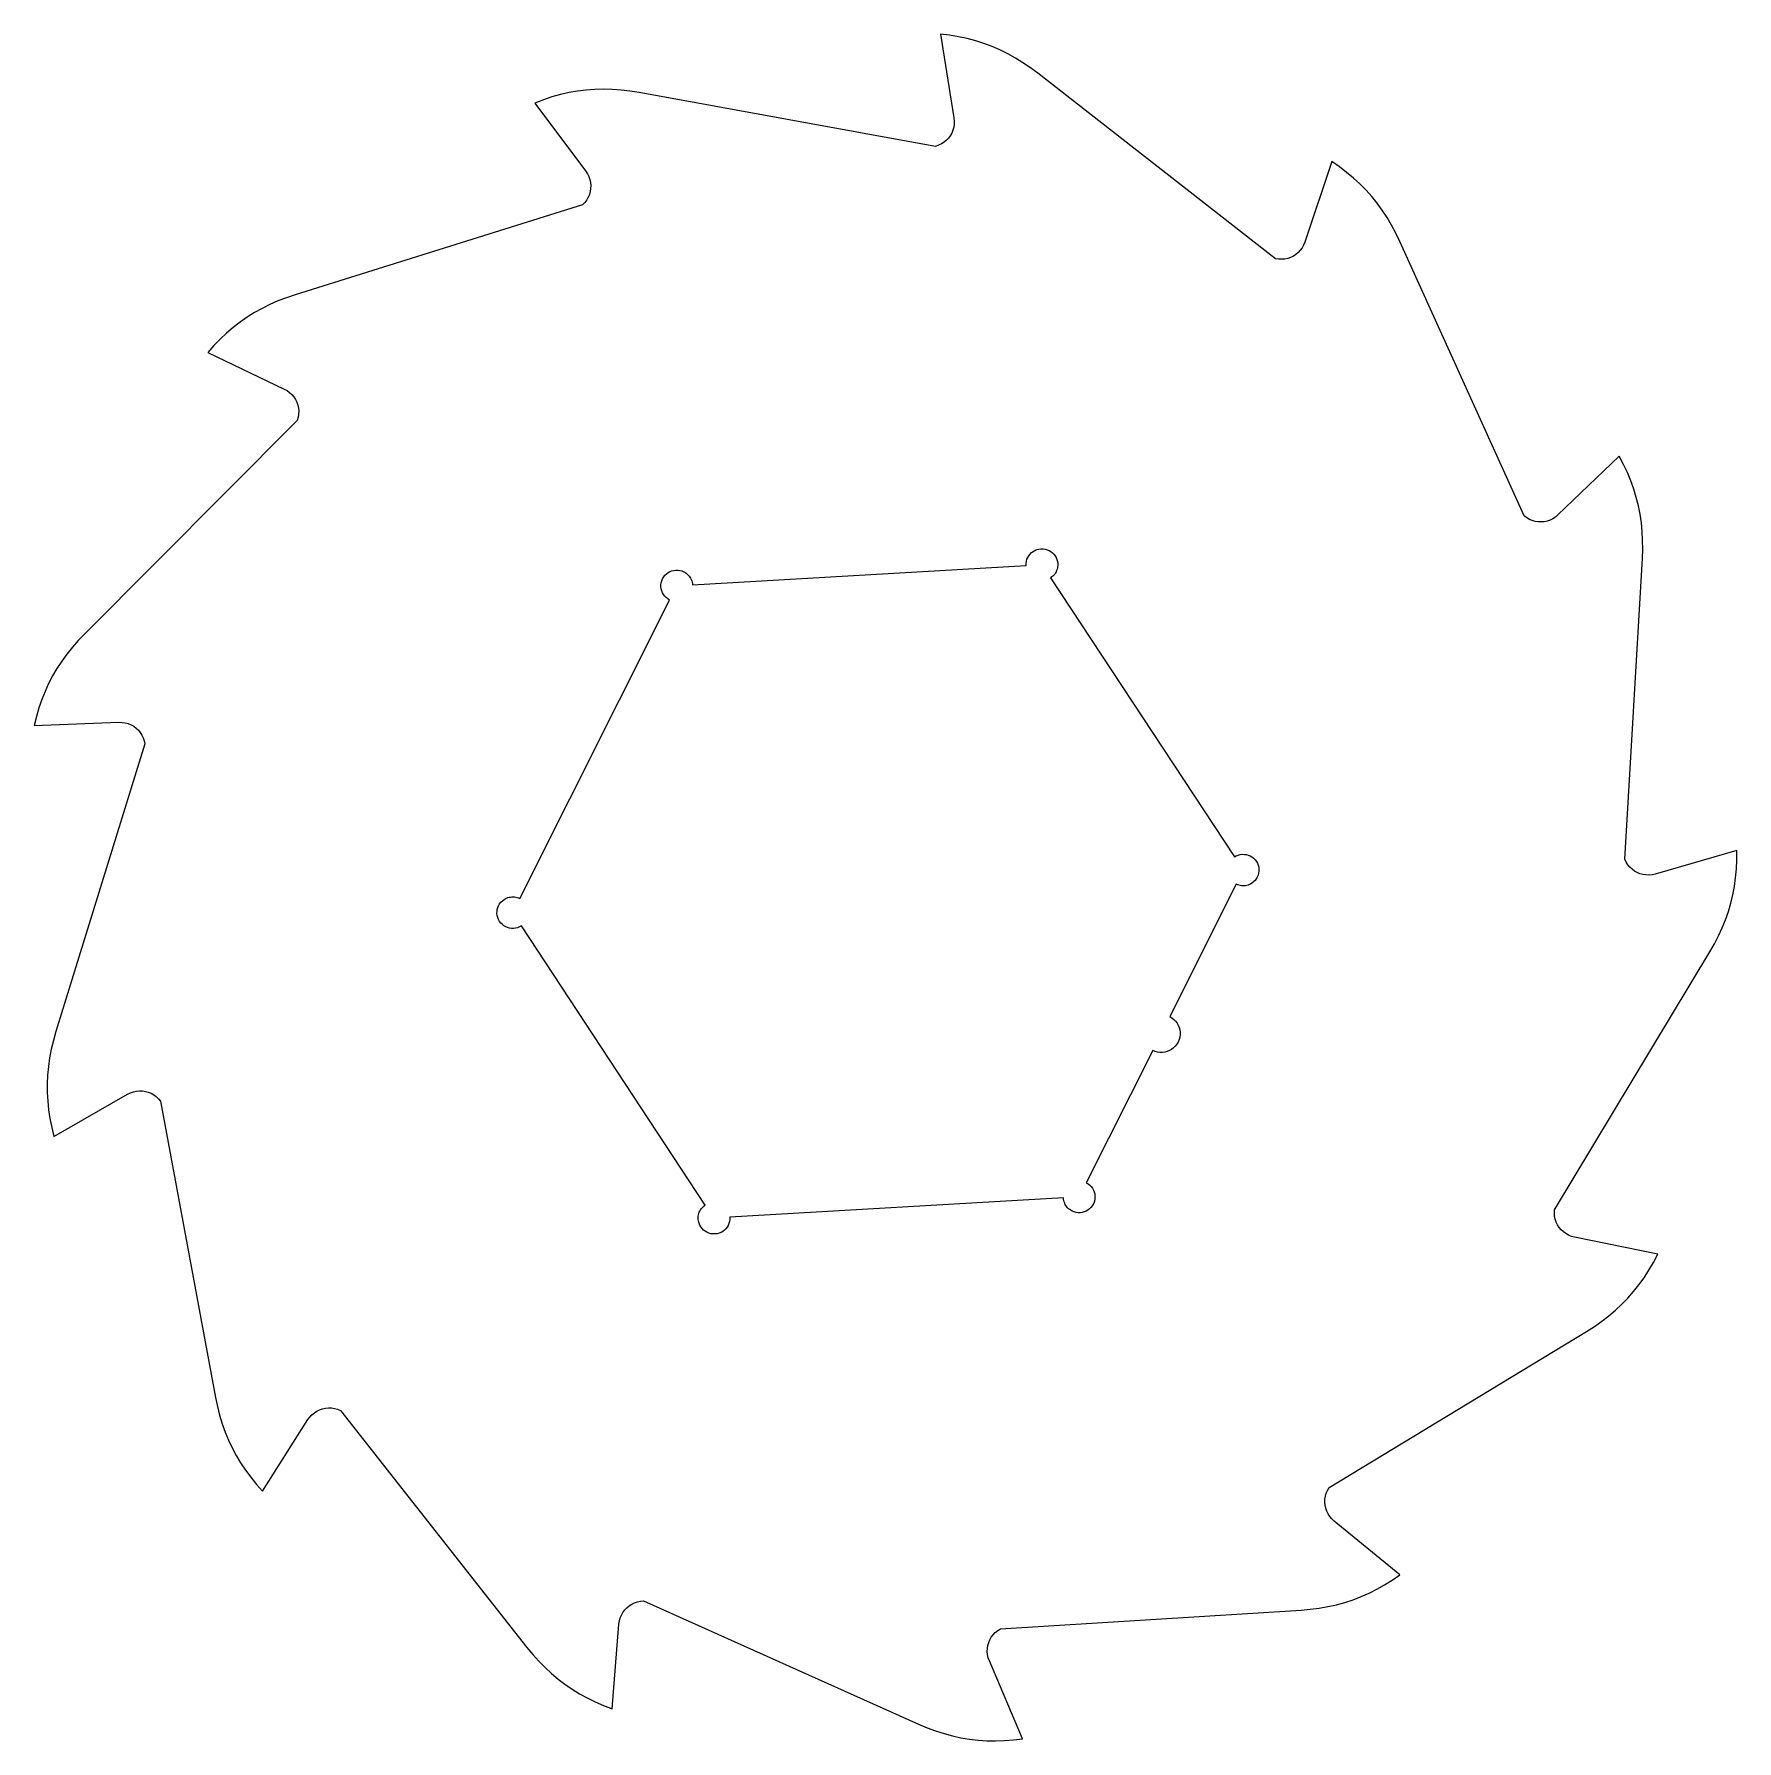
# Model space of a CAD drawing. Header units: metres. Extents: x -64.4 to 4.3, y -34.6 to 34.3.
import ezdxf

# ---------------------------------------------------------------- set-up
doc = ezdxf.new("R2010")
doc.units = ezdxf.units.M

msp = doc.modelspace()

# ---------------------------------------------------------------- linework, layer by layer
for p, q in [((-27.4623, 34.2382), (-27.8319, 34.2841)), ((-27.8319, 34.2841), (-27.2875, 30.9039)), ((-27.103, 34.1777), (-27.4623, 34.2382)), ((-26.753, 34.1024), (-27.103, 34.1777)), ((-26.4117, 34.0118), (-26.753, 34.1024)), ((-26.0784, 33.9057), (-26.4117, 34.0118)), ((-25.7523, 33.7838), (-26.0784, 33.9057)), ((-25.4327, 33.6458), (-25.7523, 33.7838)), ((-25.1188, 33.4914), (-25.4327, 33.6458)), ((-24.81, 33.3203), (-25.1188, 33.4914)), ((-24.5053, 33.1323), (-24.81, 33.3203)), ((-24.2042, 32.9269), (-24.5053, 33.1323)), ((-23.9059, 32.704), (-24.2042, 32.9269)), ((-14.32, 25.2259), (-23.9059, 32.704)), ((-43.5057, 31.7489), (-43.852, 31.6355)), ((-43.1609, 31.8447), (-43.5057, 31.7489)), ((-42.8167, 31.9229), (-43.1609, 31.8447)), ((-42.4724, 31.9838), (-42.8167, 31.9229)), ((-42.127, 32.0273), (-42.4724, 31.9838)), ((-41.78, 32.0535), (-42.127, 32.0273)), ((-41.4304, 32.0626), (-41.78, 32.0535)), ((-41.0774, 32.0545), (-41.4304, 32.0626)), ((-40.7203, 32.0295), (-41.0774, 32.0545)), ((-40.3583, 31.9874), (-40.7203, 32.0295)), ((-39.9906, 31.9285), (-40.3583, 31.9874)), ((-28.0287, 29.7576), (-39.9906, 31.9285)), ((-43.852, 31.6355), (-44.2004, 31.5045)), ((-44.2004, 31.5045), (-42.147, 28.7634)), ((-27.3297, 30.4064), (-27.3764, 30.2935)), ((-27.2966, 30.525), (-27.3297, 30.4064)), ((-27.2781, 30.6482), (-27.2966, 30.525)), ((-27.2875, 30.9039), (-27.2749, 30.7749)), ((-27.2749, 30.7749), (-27.2781, 30.6482)), ((-27.9058, 29.799), (-28.0287, 29.7576)), ((-27.7916, 29.854), (-27.9058, 29.799)), ((-27.6868, 29.9215), (-27.7916, 29.854)), ((-27.5922, 30.0003), (-27.6868, 29.9215)), ((-27.5085, 30.0893), (-27.5922, 30.0003)), ((-27.4363, 30.1874), (-27.5085, 30.0893)), ((-27.3764, 30.2935), (-27.4363, 30.1874)), ((-12.0412, 29.1412), (-13.1306, 25.8963)), ((-11.7352, 28.929), (-12.0412, 29.1412)), ((-11.445, 28.7085), (-11.7352, 28.929)), ((-42.147, 28.7634), (-42.0757, 28.655)), ((-42.0757, 28.655), (-42.0197, 28.5412)), ((-42.0197, 28.5412), (-41.9789, 28.4235)), ((-41.9789, 28.4235), (-41.9529, 28.3031)), ((-41.9529, 28.3031), (-41.9418, 28.1814)), ((-11.1701, 28.4792), (-11.445, 28.7085)), ((-10.9099, 28.2405), (-11.1701, 28.4792)), ((-10.664, 27.9918), (-10.9099, 28.2405)), ((-42.105, 27.5993), (-42.1805, 27.4975)), ((-42.0436, 27.7077), (-42.105, 27.5993)), ((-41.9965, 27.8214), (-42.0436, 27.7077)), ((-41.9638, 27.9392), (-41.9965, 27.8214)), ((-41.9455, 28.0596), (-41.9638, 27.9392)), ((-41.9418, 28.1814), (-41.9455, 28.0596)), ((-10.4319, 27.7324), (-10.664, 27.9918)), ((-10.2129, 27.4618), (-10.4319, 27.7324)), ((-42.27, 27.4038), (-53.8677, 23.7703)), ((-42.1805, 27.4975), (-42.27, 27.4038)), ((-10.0067, 27.1793), (-10.2129, 27.4618)), ((-9.81261, 26.8844), (-10.0067, 27.1793)), ((-9.63023, 26.5765), (-9.81261, 26.8844)), ((-9.45901, 26.2548), (-9.63023, 26.5765)), ((-9.29845, 25.9189), (-9.45901, 26.2548)), ((-13.3992, 25.4755), (-13.4932, 25.3973)), ((-13.3148, 25.5652), (-13.3992, 25.4755)), ((-13.2412, 25.6656), (-13.3148, 25.5652)), ((-13.1794, 25.7762), (-13.2412, 25.6656)), ((-13.1306, 25.8963), (-13.1794, 25.7762)), ((-4.28461, 14.8469), (-9.29845, 25.9189)), ((-14.1919, 25.2055), (-14.32, 25.2259)), ((-14.0652, 25.2012), (-14.1919, 25.2055)), ((-13.9411, 25.2122), (-14.0652, 25.2012)), ((-13.8206, 25.238), (-13.9411, 25.2122)), ((-13.705, 25.2779), (-13.8206, 25.238)), ((-13.5955, 25.3312), (-13.705, 25.2779)), ((-13.4932, 25.3973), (-13.5955, 25.3312)), ((-54.5605, 23.5207), (-54.8883, 23.377)), ((-54.2206, 23.6516), (-54.5605, 23.5207)), ((-53.8677, 23.7703), (-54.2206, 23.6516)), ((-55.8047, 22.8653), (-56.0901, 22.6664)), ((-55.5097, 23.0498), (-55.8047, 22.8653)), ((-55.2044, 23.2202), (-55.5097, 23.0498)), ((-54.8883, 23.377), (-55.2044, 23.2202)), ((-56.6349, 22.2233), (-56.8956, 21.9783)), ((-56.3667, 22.4525), (-56.6349, 22.2233)), ((-56.0901, 22.6664), (-56.3667, 22.4525)), ((-57.1494, 21.7171), (-57.3969, 21.4392)), ((-57.3969, 21.4392), (-54.3048, 19.9651)), ((-56.8956, 21.9783), (-57.1494, 21.7171)), ((-54.3048, 19.9651), (-54.1914, 19.9021)), ((-54.1914, 19.9021), (-54.0889, 19.8274)), ((-54.0889, 19.8274), (-53.998, 19.7421)), ((-53.998, 19.7421), (-53.9191, 19.6475)), ((-53.9191, 19.6475), (-53.8526, 19.5448)), ((-53.8526, 19.5448), (-53.7993, 19.4353)), ((-53.7993, 19.4353), (-53.7595, 19.3202)), ((-53.7595, 19.3202), (-53.7337, 19.2006)), ((-53.7816, 18.7036), (-62.3581, 10.0981)), ((-53.746, 18.8283), (-53.7816, 18.7036)), ((-53.7264, 18.9535), (-53.746, 18.8283)), ((-53.7337, 19.2006), (-53.7225, 19.078)), ((-53.7225, 19.078), (-53.7264, 18.9535)), ((-0.445755, 17.254), (-2.9194, 14.8878)), ((-0.273407, 16.924), (-0.445755, 17.254)), ((-0.118866, 16.5941), (-0.273407, 16.924)), ((0.018021, 16.2634), (-0.118866, 16.5941)), ((0.137466, 15.9313), (0.018021, 16.2634)), ((0.239624, 15.5969), (0.137466, 15.9313)), ((0.324677, 15.2594), (0.239624, 15.5969)), ((0.392792, 14.9182), (0.324677, 15.2594)), ((-4.18065, 14.7693), (-4.28461, 14.8469)), ((-4.07045, 14.7066), (-4.18065, 14.7693)), ((-3.95532, 14.6587), (-4.07045, 14.7066)), ((-3.83664, 14.6256), (-3.95532, 14.6587)), ((-3.71571, 14.6072), (-3.83664, 14.6256)), ((-3.59392, 14.6035), (-3.71571, 14.6072)), ((-3.47255, 14.6145), (-3.59392, 14.6035)), ((-3.35298, 14.6401), (-3.47255, 14.6145)), ((-3.23654, 14.6803), (-3.35298, 14.6401)), ((-3.12456, 14.735), (-3.23654, 14.6803)), ((-3.0184, 14.8042), (-3.12456, 14.735)), ((-2.9194, 14.8878), (-3.0184, 14.8042)), ((0.444153, 14.5724), (0.392792, 14.9182)), ((0.478912, 14.2212), (0.444153, 14.5724)), ((0.497269, 13.8639), (0.478912, 14.2212)), ((0.49939, 13.4997), (0.497269, 13.8639)), ((-24.364, 13.0185), (-24.3414, 13.0986)), ((-24.3414, 13.0986), (-24.3088, 13.1743)), ((-24.3088, 13.1743), (-24.2671, 13.2446)), ((-24.2671, 13.2446), (-24.2169, 13.3089)), ((-24.2169, 13.3089), (-24.1589, 13.3662)), ((-24.1589, 13.3662), (-24.0939, 13.4159)), ((-24.0939, 13.4159), (-24.0225, 13.4571)), ((-24.0225, 13.4571), (-23.9456, 13.4889)), ((-23.9456, 13.4889), (-23.8637, 13.5107)), ((-23.8637, 13.5107), (-23.7777, 13.5215)), ((-23.7777, 13.5215), (-23.6909, 13.5208)), ((-23.6909, 13.5208), (-23.6071, 13.5087)), ((-23.6071, 13.5087), (-23.5269, 13.486)), ((-23.5269, 13.486), (-23.4512, 13.4534)), ((-23.4512, 13.4534), (-23.3808, 13.4117)), ((-23.3808, 13.4117), (-23.3165, 13.3614)), ((-23.3165, 13.3614), (-23.259, 13.3034)), ((-23.259, 13.3034), (-23.2093, 13.2384)), ((-23.2093, 13.2384), (-23.1681, 13.1671)), ((-23.1681, 13.1671), (-23.1361, 13.0901)), ((-23.1361, 13.0901), (-23.1143, 13.0083)), ((-0.221405, 0.998215), (0.485443, 13.1278)), ((0.485443, 13.1278), (0.49939, 13.4997)), ((-38.9996, 12.3864), (-38.9473, 12.4529)), ((-38.9473, 12.4529), (-38.8876, 12.511)), ((-38.8876, 12.511), (-38.8215, 12.5602)), ((-38.8215, 12.5602), (-38.7502, 12.6002)), ((-38.7502, 12.6002), (-38.6745, 12.6308)), ((-38.6745, 12.6308), (-38.5956, 12.6515)), ((-38.5956, 12.6515), (-38.5144, 12.662)), ((-38.5144, 12.662), (-38.432, 12.6619)), ((-38.432, 12.6619), (-38.3494, 12.6511)), ((-38.3494, 12.6511), (-38.2676, 12.629)), ((-38.2676, 12.629), (-38.1876, 12.5954)), ((-38.1876, 12.5954), (-38.1369, 12.5672)), ((-38.1369, 12.5672), (-38.0897, 12.5356)), ((-38.0897, 12.5356), (-38.0462, 12.5007)), ((-38.0462, 12.5007), (-38.0064, 12.4626)), ((-38.0064, 12.4626), (-37.9706, 12.4214)), ((-37.9706, 12.4214), (-37.9386, 12.3775)), ((-37.8367, 12.0628), (-24.3768, 12.848)), ((-24.3768, 12.848), (-24.3761, 12.9347)), ((-24.3761, 12.9347), (-24.364, 13.0185)), ((-23.299, 12.4233), (-23.3421, 12.3864)), ((-23.2599, 12.463), (-23.299, 12.4233)), ((-23.2249, 12.5055), (-23.2599, 12.463)), ((-23.1941, 12.5505), (-23.2249, 12.5055)), ((-23.1676, 12.5979), (-23.1941, 12.5505)), ((-23.1455, 12.6475), (-23.1676, 12.5979)), ((-23.1278, 12.6991), (-23.1455, 12.6475)), ((-23.1147, 12.7525), (-23.1278, 12.6991)), ((-23.1062, 12.8077), (-23.1147, 12.7525)), ((-23.1143, 13.0083), (-23.1034, 12.9223)), ((-23.1024, 12.8643), (-23.1062, 12.8077)), ((-23.1034, 12.9223), (-23.1024, 12.8643)), ((-39.1101, 12.0674), (-39.0992, 12.15)), ((-39.11, 11.9851), (-39.1101, 12.0674)), ((-39.0995, 11.9039), (-39.11, 11.9851)), ((-39.0787, 11.825), (-39.0995, 11.9039)), ((-39.0992, 12.15), (-39.0772, 12.2318)), ((-39.0481, 11.7494), (-39.0787, 11.825)), ((-39.0772, 12.2318), (-39.0436, 12.3117)), ((-39.008, 11.6781), (-39.0481, 11.7494)), ((-39.0436, 12.3117), (-38.9996, 12.3864)), ((-37.9386, 12.3775), (-37.9108, 12.3308)), ((-37.9108, 12.3308), (-37.8872, 12.2816)), ((-37.8872, 12.2816), (-37.8679, 12.2301)), ((-37.8679, 12.2301), (-37.853, 12.1763)), ((-37.853, 12.1763), (-37.8426, 12.1205)), ((-37.8426, 12.1205), (-37.8367, 12.0628)), ((-23.3421, 12.3864), (-23.3892, 12.3525)), ((-23.3892, 12.3525), (-15.9716, 1.09349)), ((-44.8016, -0.588333), (-38.7593, 11.4559)), ((-38.9588, 11.612), (-39.008, 11.6781)), ((-38.9006, 11.5523), (-38.9588, 11.612)), ((-38.834, 11.4999), (-38.9006, 11.5523)), ((-38.7593, 11.4559), (-38.834, 11.4999)), ((-62.6153, 9.82909), (-62.8553, 9.55521)), ((-62.3581, 10.0981), (-62.6153, 9.82909)), ((-63.2856, 8.98997), (-63.4766, 8.69722)), ((-63.0786, 9.27573), (-63.2856, 8.98997)), ((-62.8553, 9.55521), (-63.0786, 9.27573)), ((-63.6519, 8.3968), (-63.8121, 8.088)), ((-63.4766, 8.69722), (-63.6519, 8.3968)), ((-63.9574, 7.77014), (-64.0883, 7.4425)), ((-63.8121, 8.088), (-63.9574, 7.77014)), ((-64.2052, 7.10439), (-64.3083, 6.75513)), ((-64.0883, 7.4425), (-64.2052, 7.10439)), ((-64.3083, 6.75513), (-64.3982, 6.39401)), ((-64.3982, 6.39401), (-60.9758, 6.5246)), ((-60.9758, 6.5246), (-60.8462, 6.52155)), ((-60.8462, 6.52155), (-60.7207, 6.50294)), ((-60.7207, 6.50294), (-60.6006, 6.46965)), ((-60.6006, 6.46965), (-60.4867, 6.42253)), ((-60.4867, 6.42253), (-60.3802, 6.36241)), ((-60.3802, 6.36241), (-60.282, 6.29019)), ((-60.282, 6.29019), (-60.1933, 6.2067)), ((-60.1933, 6.2067), (-60.1149, 6.11281)), ((-59.9262, 5.65034), (-63.5168, -5.95583)), ((-60.1149, 6.11281), (-60.048, 6.00935)), ((-60.048, 6.00935), (-59.9935, 5.89723)), ((-59.9935, 5.89723), (-59.9526, 5.77727)), ((-59.9526, 5.77727), (-59.9262, 5.65034)), ((-15.9716, 1.09349), (-15.8961, 1.13615)), ((-15.8961, 1.13615), (-15.8175, 1.1676)), ((-15.8175, 1.1676), (-15.7367, 1.188)), ((-15.7367, 1.188), (-15.6549, 1.1976)), ((-15.6549, 1.1976), (-15.573, 1.19661)), ((-15.573, 1.19661), (-15.4922, 1.18524)), ((-15.4922, 1.18524), (-15.4135, 1.16371)), ((-15.4135, 1.16371), (-15.338, 1.13223)), ((-15.338, 1.13223), (-15.2666, 1.09103)), ((-15.2666, 1.09103), (-15.2004, 1.04033)), ((-15.2004, 1.04033), (-15.1406, 0.980331)), ((-15.1406, 0.980331), (-15.0881, 0.91127)), ((-15.0881, 0.91127), (-15.0454, 0.8358)), ((-15.0454, 0.8358), (-15.0139, 0.757172)), ((-15.0139, 0.757172), (-14.9934, 0.676422)), ((-0.16539, 0.881271), (-0.221405, 0.998215)), ((-0.096939, 0.774567), (-0.16539, 0.881271)), ((-0.017242, 0.678696), (-0.096939, 0.774567)), ((4.298, 1.34576), (1.00685, 0.400299)), ((4.28069, 0.609741), (4.29721, 0.973587)), ((4.29721, 0.973587), (4.298, 1.34576)), ((-15.2699, 0.028305), (-15.3196, -0.001526)), ((-15.2008, 0.080704), (-15.2699, 0.028305)), ((-15.1408, 0.140472), (-15.2008, 0.080704)), ((-15.0901, 0.206543), (-15.1408, 0.140472)), ((-15.049, 0.277863), (-15.0901, 0.206543)), ((-15.0175, 0.353378), (-15.049, 0.277863)), ((-14.996, 0.432053), (-15.0175, 0.353378)), ((-14.9847, 0.512817), (-14.996, 0.432053)), ((-14.9934, 0.676422), (-14.9838, 0.59462)), ((-14.9838, 0.59462), (-14.9847, 0.512817)), ((0.072479, 0.594254), (-0.017242, 0.678696)), ((0.171036, 0.52182), (0.072479, 0.594254)), ((0.277206, 0.461975), (0.171036, 0.52182)), ((0.389801, 0.415314), (0.277206, 0.461975)), ((0.507614, 0.382431), (0.389801, 0.415314)), ((0.629425, 0.363892), (0.507614, 0.382431)), ((0.754044, 0.360306), (0.629425, 0.363892)), ((0.880249, 0.372238), (0.754044, 0.360306)), ((1.00685, 0.400299), (0.880249, 0.372238)), ((4.19958, -0.095993), (4.24821, 0.253464)), ((4.24821, 0.253464), (4.28069, 0.609741)), ((-45.5674, -0.737656), (-45.5074, -0.677887)), ((-45.5074, -0.677887), (-45.4383, -0.625473)), ((-45.4383, -0.625473), (-45.3886, -0.595642)), ((-45.3886, -0.595642), (-45.3377, -0.570618)), ((-45.3377, -0.570618), (-45.2856, -0.550446)), ((-45.2856, -0.550446), (-45.2328, -0.53511)), ((-45.2328, -0.53511), (-45.1792, -0.524643)), ((-45.1792, -0.524643), (-45.1252, -0.519028)), ((-45.1252, -0.519028), (-45.0708, -0.518311)), ((-45.0708, -0.518311), (-45.0164, -0.522491)), ((-45.0164, -0.522491), (-44.9621, -0.53157)), ((-44.9621, -0.53157), (-44.9081, -0.545563)), ((-44.9081, -0.545563), (-44.8545, -0.564484)), ((-44.8545, -0.564484), (-44.8016, -0.588333)), ((-15.9066, -0.00882), (-18.5848, -5.34727)), ((-15.8537, -0.032684), (-15.9066, -0.00882)), ((-15.8001, -0.051605), (-15.8537, -0.032684)), ((-15.7461, -0.065598), (-15.8001, -0.051605)), ((-15.6918, -0.074677), (-15.7461, -0.065598)), ((-15.6374, -0.078842), (-15.6918, -0.074677)), ((-15.5831, -0.078125), (-15.6374, -0.078842)), ((-15.529, -0.072525), (-15.5831, -0.078125)), ((-15.4755, -0.062058), (-15.529, -0.072525)), ((-15.4226, -0.046722), (-15.4755, -0.062058)), ((-15.3706, -0.026535), (-15.4226, -0.046722)), ((-15.3196, -0.001526), (-15.3706, -0.026535)), ((4.05305, -0.777634), (4.1346, -0.439438)), ((4.1346, -0.439438), (4.19958, -0.095993)), ((-45.7245, -1.1918), (-45.7235, -1.10999)), ((-45.7148, -1.27361), (-45.7245, -1.1918)), ((-45.7235, -1.10999), (-45.7122, -1.02922)), ((-45.6943, -1.35434), (-45.7148, -1.27361)), ((-45.7122, -1.02922), (-45.6907, -0.950562)), ((-45.6628, -1.43297), (-45.6943, -1.35434)), ((-45.6907, -0.950562), (-45.6593, -0.875031)), ((-45.6593, -0.875031), (-45.6181, -0.803711)), ((-45.6181, -0.803711), (-45.5674, -0.737656)), ((3.83943, -1.44128), (3.95473, -1.11131)), ((3.95473, -1.11131), (4.05305, -0.777634)), ((-45.6201, -1.50844), (-45.6628, -1.43297)), ((-45.5676, -1.57751), (-45.6201, -1.50844)), ((-45.5078, -1.63751), (-45.5676, -1.57751)), ((-45.4417, -1.68822), (-45.5078, -1.63751)), ((-45.3703, -1.72942), (-45.4417, -1.68822)), ((-45.2947, -1.76089), (-45.3703, -1.72942)), ((-45.216, -1.78242), (-45.2947, -1.76089)), ((-45.1352, -1.79379), (-45.216, -1.78242)), ((-45.0533, -1.79478), (-45.1352, -1.79379)), ((-44.9715, -1.78519), (-45.0533, -1.79478)), ((-44.8907, -1.76477), (-44.9715, -1.78519)), ((-44.8121, -1.73334), (-44.8907, -1.76477)), ((-44.7366, -1.69066), (-44.8121, -1.73334)), ((-37.319, -12.9497), (-44.7366, -1.69066)), ((3.55707, -2.09309), (3.70694, -1.76828)), ((3.70694, -1.76828), (3.83943, -1.44128)), ((-3.06125, -13.1475), (3.20435, -2.7392)), ((3.20435, -2.7392), (3.38962, -2.41647)), ((3.38962, -2.41647), (3.55707, -2.09309)), ((-18.5848, -5.34727), (-18.4951, -5.4001)), ((-18.4951, -5.4001), (-18.4151, -5.46295)), ((-18.4151, -5.46295), (-18.3454, -5.53461)), ((-63.5168, -5.95583), (-63.6194, -6.31354)), ((-18.3454, -5.53461), (-18.2863, -5.61386)), ((-18.2863, -5.61386), (-18.2381, -5.69948)), ((-18.2381, -5.69948), (-18.2014, -5.79024)), ((-18.1768, -6.18021), (-18.2032, -6.27831)), ((-18.2014, -5.79024), (-18.1765, -5.88492)), ((-18.1638, -6.08112), (-18.1768, -6.18021)), ((-18.1765, -5.88492), (-18.1638, -5.98228)), ((-18.1638, -5.98228), (-18.1638, -6.08112)), ((-63.7045, -6.66763), (-63.7722, -7.01891)), ((-63.6194, -6.31354), (-63.7045, -6.66763)), ((-19.2708, -6.71463), (-21.9489, -12.0531)), ((-19.1748, -6.75497), (-19.2708, -6.71463)), ((-19.0766, -6.78146), (-19.1748, -6.75497)), ((-18.9775, -6.79453), (-19.0766, -6.78146)), ((-18.8786, -6.79454), (-18.9775, -6.79453)), ((-18.7812, -6.78194), (-18.8786, -6.79454)), ((-18.6865, -6.75711), (-18.7812, -6.78194)), ((-18.5957, -6.72046), (-18.6865, -6.75711)), ((-18.5101, -6.67241), (-18.5957, -6.72046)), ((-18.4308, -6.61336), (-18.5101, -6.67241)), ((-18.3592, -6.5437), (-18.4308, -6.61336)), ((-18.2963, -6.46385), (-18.3592, -6.5437)), ((-18.2435, -6.37421), (-18.2963, -6.46385)), ((-18.2032, -6.27831), (-18.2435, -6.37421)), ((-63.8226, -7.36813), (-63.8555, -7.71614)), ((-63.7722, -7.01891), (-63.8226, -7.36813)), ((-63.8555, -7.71614), (-63.871, -8.06371)), ((-63.871, -8.06371), (-63.8692, -8.41162)), ((-63.8692, -8.41162), (-63.8501, -8.76068)), ((-63.8501, -8.76068), (-63.8136, -9.11169)), ((-63.6004, -10.1843), (-60.6318, -8.47894)), ((-60.6318, -8.47894), (-60.5156, -8.42142)), ((-60.5156, -8.42142), (-60.3959, -8.37964)), ((-60.3959, -8.37964), (-60.2741, -8.35332)), ((-60.2741, -8.35332), (-60.1514, -8.34218)), ((-60.1514, -8.34218), (-60.0292, -8.34593)), ((-60.0292, -8.34593), (-59.9087, -8.3643)), ((-59.9087, -8.3643), (-59.7913, -8.39702)), ((-59.7913, -8.39702), (-59.6783, -8.44379)), ((-59.6783, -8.44379), (-59.5709, -8.50432)), ((-59.5709, -8.50432), (-59.4706, -8.57835)), ((-59.4706, -8.57835), (-59.3786, -8.66559)), ((-59.3786, -8.66559), (-59.2962, -8.76576)), ((-59.2962, -8.76576), (-57.0783, -20.7138)), ((-63.8136, -9.11169), (-63.7599, -9.46545)), ((-63.7599, -9.46545), (-63.6888, -9.82272)), ((-63.6888, -9.82272), (-63.6004, -10.1843)), ((-21.9489, -12.0531), (-21.8742, -12.0971)), ((-21.8742, -12.0971), (-21.8076, -12.1495)), ((-21.8076, -12.1495), (-21.7495, -12.2092)), ((-21.7495, -12.2092), (-21.7002, -12.2752)), ((-21.7002, -12.2752), (-21.6601, -12.3466)), ((-21.6601, -12.3466), (-21.6295, -12.4222)), ((-37.4834, -13.1027), (-37.4483, -13.0602)), ((-37.4483, -13.0602), (-37.4092, -13.0204)), ((-37.4092, -13.0204), (-37.3661, -12.9836)), ((-37.3661, -12.9836), (-37.319, -12.9497)), ((-22.8715, -12.66), (-36.3315, -13.4452)), ((-22.8657, -12.7177), (-22.8715, -12.66)), ((-22.8553, -12.7735), (-22.8657, -12.7177)), ((-22.8403, -12.8272), (-22.8553, -12.7735)), ((-22.821, -12.8788), (-22.8403, -12.8272)), ((-22.7974, -12.928), (-22.821, -12.8788)), ((-22.7696, -12.9746), (-22.7974, -12.928)), ((-22.7377, -13.0186), (-22.7696, -12.9746)), ((-22.7018, -13.0597), (-22.7377, -13.0186)), ((-22.662, -13.0979), (-22.7018, -13.0597)), ((-21.7609, -13.0501), (-21.8207, -13.1082)), ((-21.7086, -12.9836), (-21.7609, -13.0501)), ((-21.6646, -12.9089), (-21.7086, -12.9836)), ((-21.631, -12.8289), (-21.6646, -12.9089)), ((-21.609, -12.7472), (-21.631, -12.8289)), ((-21.6295, -12.4222), (-21.6087, -12.5011)), ((-21.5981, -12.6646), (-21.609, -12.7472)), ((-21.6087, -12.5011), (-21.5982, -12.5822)), ((-21.5982, -12.5822), (-21.5981, -12.6646)), ((-37.6059, -13.4615), (-37.6021, -13.4048)), ((-37.6048, -13.5195), (-37.6059, -13.4615)), ((-37.5939, -13.6055), (-37.6048, -13.5195)), ((-37.6021, -13.4048), (-37.5936, -13.3497)), ((-37.5721, -13.6873), (-37.5939, -13.6055)), ((-37.5936, -13.3497), (-37.5805, -13.2963)), ((-37.5805, -13.2963), (-37.5628, -13.2447)), ((-37.5402, -13.7643), (-37.5721, -13.6873)), ((-37.5628, -13.2447), (-37.5406, -13.1951)), ((-37.5406, -13.1951), (-37.5141, -13.1477)), ((-37.4989, -13.8356), (-37.5402, -13.7643)), ((-37.5141, -13.1477), (-37.4834, -13.1027)), ((-36.3669, -13.6958), (-36.3994, -13.7715)), ((-36.3442, -13.6157), (-36.3669, -13.6958)), ((-36.3322, -13.5319), (-36.3442, -13.6157)), ((-36.3315, -13.4452), (-36.3322, -13.5319)), ((-22.6185, -13.1328), (-22.662, -13.0979)), ((-22.5713, -13.1644), (-22.6185, -13.1328)), ((-22.5206, -13.1926), (-22.5713, -13.1644)), ((-22.4406, -13.2262), (-22.5206, -13.1926)), ((-22.3588, -13.2482), (-22.4406, -13.2262)), ((-22.2762, -13.2591), (-22.3588, -13.2482)), ((-22.1938, -13.2591), (-22.2762, -13.2591)), ((-22.1126, -13.2486), (-22.1938, -13.2591)), ((-22.0337, -13.228), (-22.1126, -13.2486)), ((-21.9581, -13.1974), (-22.0337, -13.228)), ((-21.8867, -13.1574), (-21.9581, -13.1974)), ((-21.8207, -13.1082), (-21.8867, -13.1574)), ((-3.06601, -13.2771), (-3.06125, -13.1475)), ((-3.05498, -13.4033), (-3.06601, -13.2771)), ((-3.02896, -13.5252), (-3.05498, -13.4033)), ((-2.98874, -13.6416), (-3.02896, -13.5252)), ((-2.93512, -13.7515), (-2.98874, -13.6416)), ((-2.8689, -13.8538), (-2.93512, -13.7515)), ((-37.4492, -13.9006), (-37.4989, -13.8356)), ((-37.3918, -13.9586), (-37.4492, -13.9006)), ((-37.3275, -14.0088), (-37.3918, -13.9586)), ((-37.2571, -14.0506), (-37.3275, -14.0088)), ((-37.1814, -14.0832), (-37.2571, -14.0506)), ((-37.1012, -14.1059), (-37.1814, -14.0832)), ((-37.0173, -14.118), (-37.1012, -14.1059)), ((-36.9306, -14.1187), (-37.0173, -14.118)), ((-36.8445, -14.1079), (-36.9306, -14.1187)), ((-36.7627, -14.0861), (-36.8445, -14.1079)), ((-36.6857, -14.0543), (-36.7627, -14.0861)), ((-36.6143, -14.0131), (-36.6857, -14.0543)), ((-36.5493, -13.9634), (-36.6143, -14.0131)), ((-36.4914, -13.9061), (-36.5493, -13.9634)), ((-36.4412, -13.8418), (-36.4914, -13.9061)), ((-36.3994, -13.7715), (-36.4412, -13.8418)), ((-2.79086, -13.9474), (-2.8689, -13.8538)), ((-2.7018, -14.0313), (-2.79086, -13.9474)), ((-2.60252, -14.1042), (-2.7018, -14.0313)), ((-2.49382, -14.1653), (-2.60252, -14.1042)), ((-2.37648, -14.2134), (-2.49382, -14.1653)), ((-2.25131, -14.2473), (-2.37648, -14.2134)), ((1.10339, -14.9392), (-2.25131, -14.2473)), ((0.929672, -15.2683), (1.10339, -14.9392)), ((0.551453, -15.8829), (0.745865, -15.5827)), ((0.745865, -15.5827), (0.929672, -15.2683)), ((-0.1008, -16.705), (0.128662, -16.4435)), ((0.128662, -16.4435), (0.345901, -16.1697)), ((0.345901, -16.1697), (0.551453, -15.8829)), ((-0.86795, -17.4211), (-0.598572, -17.1932)), ((-0.598572, -17.1932), (-0.343033, -16.9547)), ((-0.343033, -16.9547), (-0.1008, -16.705)), ((-1.76454, -18.0471), (-1.45039, -17.8475)), ((-1.45039, -17.8475), (-1.15172, -17.639)), ((-1.15172, -17.639), (-0.86795, -17.4211)), ((-12.1535, -24.3498), (-1.76454, -18.0471)), ((-57.0783, -20.7138), (-57.0028, -21.0783)), ((-57.0028, -21.0783), (-56.9135, -21.4314)), ((-53.1889, -21.411), (-53.0933, -21.3311)), ((-53.0933, -21.3311), (-52.9899, -21.2642)), ((-52.9899, -21.2642), (-52.8799, -21.2108)), ((-52.8799, -21.2108), (-52.7647, -21.1711)), ((-52.7647, -21.1711), (-52.6456, -21.1455)), ((-52.6456, -21.1455), (-52.5238, -21.1344)), ((-52.5238, -21.1344), (-52.4007, -21.1382)), ((-52.4007, -21.1382), (-52.2774, -21.1572)), ((-52.2774, -21.1572), (-52.1554, -21.1917)), ((-52.1554, -21.1917), (-52.0359, -21.2422)), ((-52.0359, -21.2422), (-44.5176, -30.7948)), ((-56.9135, -21.4314), (-56.8101, -21.774)), ((-56.8101, -21.774), (-56.6923, -22.1068)), ((-55.1863, -24.498), (-53.3515, -21.6085)), ((-53.3515, -21.6085), (-53.2754, -21.5036)), ((-53.2754, -21.5036), (-53.1889, -21.411)), ((-56.6923, -22.1068), (-56.5596, -22.4303)), ((-56.5596, -22.4303), (-56.4118, -22.7454)), ((-56.4118, -22.7454), (-56.2485, -23.0527)), ((-56.2485, -23.0527), (-56.0692, -23.353)), ((-56.0692, -23.353), (-55.8737, -23.647)), ((-55.8737, -23.647), (-55.6617, -23.9353)), ((-55.6617, -23.9353), (-55.4326, -24.2188)), ((-55.4326, -24.2188), (-55.1863, -24.498)), ((-12.319, -24.8208), (-12.3005, -24.6991)), ((-12.3005, -24.6991), (-12.2669, -24.5791)), ((-12.2669, -24.5791), (-12.218, -24.4622)), ((-12.218, -24.4622), (-12.1535, -24.3498)), ((-12.3226, -24.943), (-12.319, -24.8208)), ((-12.3116, -25.0643), (-12.3226, -24.943)), ((-12.2859, -25.1834), (-12.3116, -25.0643)), ((-12.246, -25.299), (-12.2859, -25.1834)), ((-12.192, -25.4097), (-12.246, -25.299)), ((-12.1241, -25.5142), (-12.192, -25.4097)), ((-12.0426, -25.6113), (-12.1241, -25.5142)), ((-11.9475, -25.6995), (-12.0426, -25.6113)), ((-9.29774, -27.8702), (-11.9475, -25.6995)), ((-9.9136, -28.2737), (-9.60463, -28.0808)), ((-9.60463, -28.0808), (-9.29774, -27.8702)), ((-11.516, -28.9824), (-11.1854, -28.8739)), ((-11.1854, -28.8739), (-10.8605, -28.749)), ((-10.8605, -28.749), (-10.5408, -28.6075)), ((-10.5408, -28.6075), (-10.2254, -28.4492)), ((-10.2254, -28.4492), (-9.9136, -28.2737)), ((-40.7842, -29.7279), (-40.7507, -29.6057)), ((-40.7507, -29.6057), (-40.7032, -29.4905)), ((-40.7032, -29.4905), (-40.6427, -29.3833)), ((-40.6427, -29.3833), (-40.5703, -29.2849)), ((-40.5703, -29.2849), (-40.4868, -29.1962)), ((-40.4868, -29.1962), (-40.3932, -29.1182)), ((-40.3932, -29.1182), (-40.2905, -29.0518)), ((-40.2905, -29.0518), (-40.1798, -28.998)), ((-40.1798, -28.998), (-40.0619, -28.9575)), ((-40.0619, -28.9575), (-39.9378, -28.9315)), ((-39.9378, -28.9315), (-39.8086, -28.9207)), ((-39.8086, -28.9207), (-28.7122, -33.8896)), ((-25.4154, -30.0421), (-13.283, -29.289)), ((-13.283, -29.289), (-12.9119, -29.2582)), ((-12.9119, -29.2582), (-12.5505, -29.2124)), ((-12.5505, -29.2124), (-12.1978, -29.1514)), ((-12.1978, -29.1514), (-11.8533, -29.0748)), ((-11.8533, -29.0748), (-11.516, -28.9824)), ((-41.0835, -33.2679), (-40.8028, -29.8562)), ((-40.8028, -29.8562), (-40.7842, -29.7279)), ((-25.781, -30.3822), (-25.708, -30.283)), ((-25.708, -30.283), (-25.6224, -30.1925)), ((-25.6224, -30.1925), (-25.5247, -30.1117)), ((-25.5247, -30.1117), (-25.4154, -30.0421)), ((-44.5176, -30.7948), (-44.2813, -31.0826)), ((-25.9423, -30.9625), (-25.9386, -30.8394)), ((-25.9308, -31.0865), (-25.9423, -30.9625)), ((-25.9386, -30.8394), (-25.9202, -30.7185)), ((-25.9202, -30.7185), (-25.8875, -30.6012)), ((-25.8875, -30.6012), (-25.841, -30.4887)), ((-25.841, -30.4887), (-25.781, -30.3822)), ((-44.2813, -31.0826), (-44.0381, -31.354)), ((-44.0381, -31.354), (-43.7873, -31.6094)), ((-43.7873, -31.6094), (-43.5283, -31.8494)), ((-25.9036, -31.2103), (-25.9308, -31.0865)), ((-25.8604, -31.3326), (-25.9036, -31.2103)), ((-24.5226, -34.4849), (-25.8604, -31.3326)), ((-43.5283, -31.8494), (-43.2605, -32.0743)), ((-43.2605, -32.0743), (-42.9831, -32.2847)), ((-42.9831, -32.2847), (-42.6956, -32.4811)), ((-42.6956, -32.4811), (-42.3974, -32.6638)), ((-42.3974, -32.6638), (-42.0876, -32.8334)), ((-42.0876, -32.8334), (-41.7659, -32.9903)), ((-41.7659, -32.9903), (-41.4314, -33.1349)), ((-41.4314, -33.1349), (-41.0835, -33.2679)), ((-28.7122, -33.8896), (-28.3693, -34.0347)), ((-28.3693, -34.0347), (-28.0278, -34.1621)), ((-28.0278, -34.1621), (-27.6871, -34.2718)), ((-27.6871, -34.2718), (-27.3462, -34.3641)), ((-27.3462, -34.3641), (-27.0045, -34.4389)), ((-27.0045, -34.4389), (-26.6612, -34.4965)), ((-26.6612, -34.4965), (-26.3155, -34.5368)), ((-26.3155, -34.5368), (-25.9665, -34.5601)), ((-25.9665, -34.5601), (-25.6135, -34.5665)), ((-25.6135, -34.5665), (-25.2557, -34.556)), ((-25.2557, -34.556), (-24.8924, -34.5287)), ((-24.8924, -34.5287), (-24.5226, -34.4849))]:
    msp.add_line(p, q)

doc.saveas('drawing.dxf')
